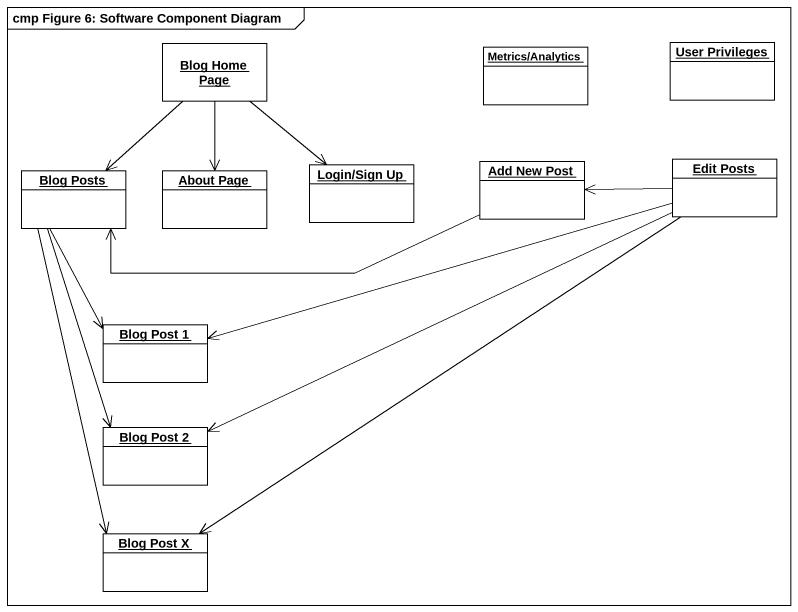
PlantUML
@startuml
mainframe cmp Figure 6: Software Component Diagram
hide circle
hide empty members
object "Blog Home Page" as Blog_Home_Page
object "Metrics/Analytics" as Metrics_Analytics
object "User Privileges" as User_Privileges
object "Blog Posts" as Blog_Posts
object "About Page" as About_Page
object "Login/Sign Up" as Login_Sign_Up
object "Add New Post" as Add_New_Post
object "Edit Posts" as Edit_Posts
object "Blog Post 1" as Blog_Post_1
object "Blog Post 2" as Blog_Post_2
object "Blog Post X" as Blog_Post_X
Blog_Home_Page --> Blog_Posts
Blog_Home_Page --> About_Page
Blog_Home_Page --> Login_Sign_Up
Blog_Posts --> Blog_Post_1
Blog_Posts --> Blog_Post_2
Blog_Posts --> Blog_Post_X
Add_New_Post -left-> Blog_Posts
Edit_Posts -left-> Add_New_Post
Edit_Posts -left-> Blog_Post_1
Edit_Posts -left-> Blog_Post_2
Edit_Posts --> Blog_Post_X
@enduml
